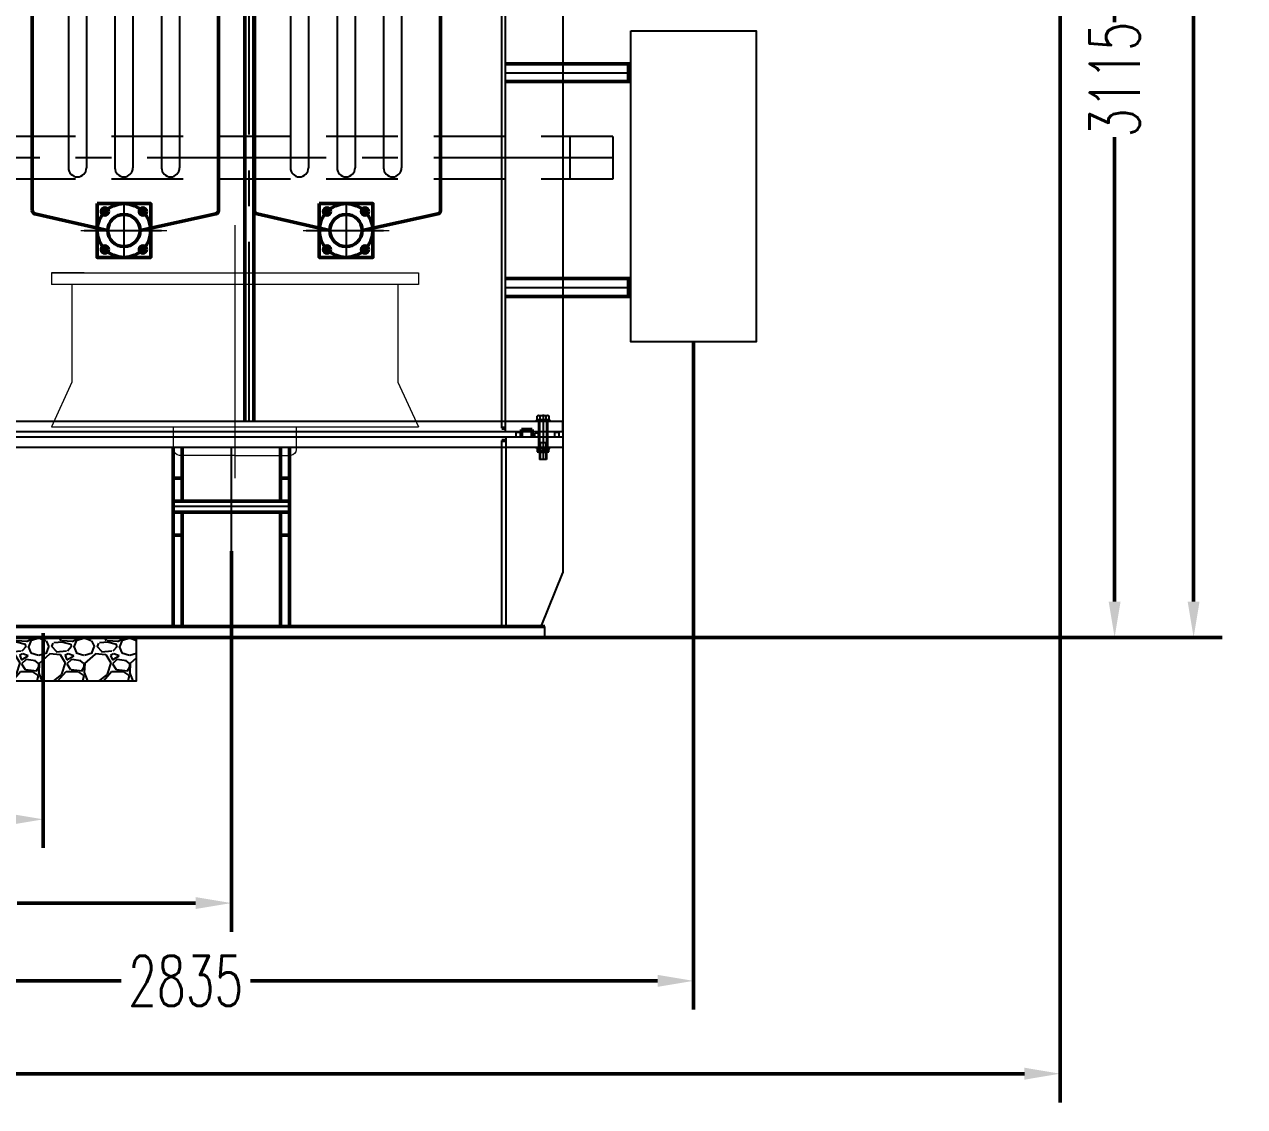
# Model space of a CAD drawing. Header units: millimetres. Extents: x -1000 to 22760, y -400 to 16400.
# Drawn here: x 4916 to 8323, y 7330 to 10352 of the extents above; entities that cross this region are included whole.
import ezdxf

# ---------------------------------------------------------------- set-up
doc = ezdxf.new("R2010")
doc.units = ezdxf.units.MM
doc.header["$LTSCALE"] = 400
for name, pattern in [('AM_ISO08W050', [18, 12, -1.5, 3, -1.5]), ('CENTER', [2, 1.25, -0.25, 0.25, -0.25]), ('DASHED', [0.75, 0.5, -0.25])]:
    doc.linetypes.add(name, pattern=pattern)
for name, color, linetype, lineweight in [('0粗实线层', 7, 'Continuous', 50), ('1虚线层', 5, 'DASHED', 25), ('2中心线层', 1, 'CENTER', 25), ('4细实线层', 2, 'Continuous', 25), ('AM_7', 4, 'AM_ISO08W050', 25)]:
    doc.layers.add(name, color=color, linetype=linetype, lineweight=lineweight)
for name, color, linetype in [('1轮廓实线层', 7, 'Continuous'), ('2细线层', 4, 'Continuous'), ('3中心线层', 1, 'CENTER'), ('4虚线层', 6, 'DASHED'), ('5剖面线层', 2, 'Continuous')]:
    doc.layers.add(name, color=color, linetype=linetype)
doc.styles.add('TH_GBDIM', font='txt.shx', dxfattribs={"width": 0.67, "bigfont": 'hztxt.shx'})
doc.dimstyles.new('TH_GBDIM', dxfattribs={"dimscale": 40, "dimtxt": 3.5, "dimasz": 2.5, "dimexe": 2, "dimexo": 0, "dimgap": 1.5, "dimtad": 0, "dimtoh": 1, "dimdec": 1, "dimdsep": 46, "dimtxsty": 'TH_GBDIM', "dimcen": 2.5, "dimclrd": 3, "dimclre": 3, "dimclrt": 6, "dimadec": 0, "dimazin": 2, "dimtfac": 0.714286, "dimtdec": 1, "dimtmove": 0, "dimatfit": 3, "dimfxl": 0, "dimtzin": 0, "dimlwd": -1, "dimlwe": -1, "dimarcsym": 0})
pattern_1 = [(135, (6714.2268, 9256.547), (2.245064, 2.245064), [])]
pattern_2 = [(225, (6714.2268, 9158.6612), (2.245064, -2.245064), [])]

# ---------------------------------------------------------------- blocks, each defined once
blk = doc.blocks.new('片散1')
at = {"color": 0}
for points in [[(-2599.6, 7530.9), (-2449.6, 7530.9), (-2449.6, 7380.9), (-2599.6, 7380.9), (-2599.6, 7530.9)], [(-2599.6, 5730.9), (-2449.6, 5730.9), (-2449.6, 5580.9), (-2599.6, 5580.9), (-2599.6, 5730.9)]]:
    blk.add_lwpolyline(points, dxfattribs=at)
at = {"color": 1}
for centre in [(-2524.6, 7455.9), (-2524.6, 5655.9)]:
    blk.add_circle(centre, 75, dxfattribs=at)
at = {"color": 0}
for centre in [(-2524.6, 7455.9), (-2524.6, 5655.9)]:
    blk.add_circle(centre, 45, dxfattribs=at)
at = {"layer": '0粗实线层'}
for p, q in [((-2773, 7369.6), (-2569.6, 7455.9)), ((-2479.6, 7455.9), (-2268.2, 7369.4)), ((-2780.5, 7359.9), (-2780.5, 5711.9)), ((-2260.5, 7359.7), (-2260.5, 5712.1)), ((-2773, 5702.2), (-2569.6, 5655.9)), ((-2479.6, 5655.9), (-2268.2, 5702.4))]:
    blk.add_line(p, q, dxfattribs=at)
at = {"layer": '0粗实线层', "color": 0}
for centre in [(-2577.7, 7508.9), (-2471.6, 7508.9), (-2577.7, 7402.9), (-2471.6, 7402.9), (-2577.7, 5708.9), (-2471.6, 5708.9), (-2577.7, 5602.9), (-2471.6, 5602.9)]:
    blk.add_circle(centre, 10, dxfattribs=at)
at = {"layer": '0粗实线层'}
for centre in [(-2524.6, 7455.9), (-2524.6, 5655.9)]:
    blk.add_circle(centre, 45, dxfattribs=at)
at = {"layer": '0粗实线层', "linetype": 'ByBlock', "lineweight": 0}
blk.add_circle((-2524.6, 5655.9), 45, dxfattribs=at)
blk.add_circle((-2524.6, 5655.9), 45, dxfattribs=at)
at = {"layer": '0粗实线层', "lineweight": 0}
blk.add_circle((-2524.6, 5655.9), 45, dxfattribs=at)
at = {"layer": '0粗实线层'}
for centre, start, end in [((-2770.5, 7359.9), 104.1639, 180), ((-2770.5, 7359.9), 104.1639, 180), ((-2270.5, 7359.7), 0, 76.3462), ((-2770.5, 5711.9), 180, 255.8361), ((-2770.5, 5711.9), 180, 255.8361), ((-2270.5, 5712.1), 283.6538, 0.0003)]:
    blk.add_arc(centre, 10, start, end, dxfattribs=at)
at = {"layer": '2中心线层'}
for p, q in [((-2524.6, 7530.9), (-2524.6, 7380.9)), ((-2599.6, 7455.9), (-2449.6, 7455.9)), ((-2524.6, 5730.9), (-2524.6, 5580.9)), ((-2635.5, 5655.9), (-2419.7, 5655.9)), ((-2599.6, 5655.9), (-2449.6, 5655.9))]:
    blk.add_line(p, q, dxfattribs=at)
at = {"layer": '2中心线层', "color": 1}
for p, q in [((-2586.1, 7517.4), (-2569.2, 7500.4)), ((-2463.1, 7517.4), (-2480.1, 7500.4)), ((-2586.1, 7394.4), (-2569.2, 7411.4)), ((-2463.1, 7394.4), (-2480.1, 7411.4)), ((-2586.1, 5717.4), (-2569.2, 5700.4)), ((-2463.1, 5717.4), (-2480.1, 5700.4)), ((-2586.1, 5594.4), (-2569.2, 5611.4)), ((-2463.1, 5594.4), (-2480.1, 5611.4))]:
    blk.add_line(p, q, dxfattribs=at)
at = {"layer": '2中心线层', "lineweight": 0}
blk.add_line((-2644.6, 5655.9), (-2404.6, 5655.9), dxfattribs=at)
at = {"layer": '3中心线层', "lineweight": 0}
blk.add_line((-2424.6, 7455.9), (-2624.6, 7455.9), dxfattribs=at)
at = {"layer": '3中心线层', "color": 1, "lineweight": 0}
blk.add_line((-2644.6, 5655.9), (-2404.6, 5655.9), dxfattribs=at)
blk.add_line((-2644.6, 5655.9), (-2404.6, 5655.9), dxfattribs=at)
blk.add_line((-2644.6, 5655.9), (-2404.6, 5655.9), dxfattribs=at)
at = {"layer": '4细实线层', "ltscale": 3}
for p, q in [((-2679.8, 7280.9), (-2679.8, 5830.9)), ((-2629.4, 7280.9), (-2629.4, 5830.9)), ((-2549.8, 7280.9), (-2549.8, 5830.9)), ((-2499.4, 7280.9), (-2499.4, 5830.9)), ((-2419.8, 7280.9), (-2419.8, 5830.9)), ((-2369.4, 7280.9), (-2369.4, 5830.9))]:
    blk.add_line(p, q, dxfattribs=at)
for centre, start, end in [((-2654.6, 7280.9), 0, 180), ((-2524.6, 7280.9), 0, 180), ((-2394.6, 7280.9), 0, 180), ((-2654.6, 5830.9), 180, 0), ((-2524.6, 5830.9), 180, 0), ((-2394.6, 5830.9), 180, 0)]:
    blk.add_arc(centre, 25.2, start, end, dxfattribs=at)
blk = doc.blocks.new('风机')
at = {"lineweight": 0}
for p, q in [((-512.5, -85), (-512.5, -117.5)), ((512.5, -85), (-512.5, -85)), ((421, -85), (512.5, -85)), ((512.5, -85), (512.5, -117.5)), ((-512.5, -117.5), (512.5, -117.5)), ((-455, -117.5), (-455, -390.2)), ((455, -117.5), (455, -390.2)), ((-455, -390.2), (-512.5, -515)), ((455, -390.2), (512.5, -515)), ((512.5, -515), (-512.5, -515)), ((-171.3, -578.8), (-171.3, -515)), ((171.3, -578.8), (171.3, -515)), ((0, -595), (-155, -595)), ((0, -595), (155, -595))]:
    blk.add_line(p, q, dxfattribs=at)
for centre, start, end in [((-155, -578.8), 180, 270), ((155, -578.8), 270, 0)]:
    blk.add_arc(centre, 16.2, start, end, dxfattribs=at)
at = {"layer": 'AM_7', "color": 1, "lineweight": 0}
blk.add_line((0, 47.9), (0, -658.4), dxfattribs=at)
blk = doc.blocks.new('*D205')
at = {"layer": '0粗实线层', "color": 3}
for p, q in [((3949, 8709.6), (3949, 8052.6)), ((4969, 8652.7), (4969, 8052.6)), ((4049, 8132.6), (4291.1, 8132.6)), ((4869, 8132.6), (4627, 8132.6))]:
    blk.add_line(p, q, dxfattribs=at)
for points in [[(4049, 8149.2), (4049, 8115.9), (3949, 8132.6)], [(4869, 8149.2), (4869, 8115.9), (4969, 8132.6)]]:
    blk.add_solid(points, dxfattribs=at)
at = {"layer": 'Defpoints', "color": 0}
for p in [(3949, 8709.6), (4969, 8652.7), (4969, 8132.6)]:
    blk.add_point(p, dxfattribs=at)
at = {"layer": '0粗实线层', "color": 6, "insert": (4459, 8132.6), "char_height": 140, "attachment_point": 5, "style": 'TH_GBDIM'}
blk.add_mtext('1020', dxfattribs=at)
blk = doc.blocks.new('*D209')
at = {"layer": '0粗实线层', "color": 3}
for p, q in [((5494, 8881), (5494, 7818.7)), ((3949, 8817.2), (3949, 7818.7)), ((4049, 7898.7), (4547, 7898.7)), ((5394, 7898.7), (4896, 7898.7))]:
    blk.add_line(p, q, dxfattribs=at)
for points in [[(4049, 7915.4), (4049, 7882.1), (3949, 7898.7)], [(5394, 7915.4), (5394, 7882.1), (5494, 7898.7)]]:
    blk.add_solid(points, dxfattribs=at)
at = {"layer": 'Defpoints', "color": 0}
for p in [(5494, 8881), (3949, 8817.2), (5494, 7898.7)]:
    blk.add_point(p, dxfattribs=at)
at = {"layer": '0粗实线层', "color": 6, "insert": (4721.5, 7898.7), "char_height": 140, "attachment_point": 5, "style": 'TH_GBDIM'}
blk.add_mtext('1545', dxfattribs=at)
blk = doc.blocks.new('*D212')
at = {"layer": '0粗实线层', "color": 3}
for p, q in [((7808, 13841.6), (7808, 7342.3)), ((20557.9, 12055.6), (21920.6, 12055.6)), ((21840.6, 11955.6), (21840.6, 10522.6)), ((21840.6, 8740.7), (21840.6, 10173.6)), ((343, 8644.3), (343, 7342.3)), ((19489.9, 8640.7), (21920.6, 8640.7)), ((443, 7422.3), (3812.1, 7422.3)), ((7708, 7422.3), (4179.9, 7422.3))]:
    blk.add_line(p, q, dxfattribs=at)
for points in [[(21823.9, 11955.6), (21857.2, 11955.6), (21840.6, 12055.6)], [(21823.9, 8740.7), (21857.2, 8740.7), (21840.6, 8640.7)], [(443, 7439), (443, 7405.6), (343, 7422.3)], [(7708, 7439), (7708, 7405.6), (7808, 7422.3)]]:
    blk.add_solid(points, dxfattribs=at)
at = {"layer": 'Defpoints', "color": 0}
for p in [(7808, 13841.6), (20557.9, 12055.6), (343, 8644.3), (19489.9, 8640.7), (21840.6, 8640.7), (7808, 7422.3)]:
    blk.add_point(p, dxfattribs=at)
at = {"layer": '0粗实线层', "color": 6, "insert": (21840.6, 10348.1), "char_height": 140, "attachment_point": 5, "rotation": 90, "style": 'TH_GBDIM'}
blk.add_mtext('3415', dxfattribs=at)
at = {"layer": '0粗实线层', "color": 6, "insert": (3996, 7422.3), "char_height": 140, "attachment_point": 5, "style": 'TH_GBDIM'}
blk.add_mtext('7465', dxfattribs=at)
blk = doc.blocks.new('*D213')
at = {"layer": '0粗实线层', "color": 3}
for p, q in [((6784, 9465.7), (6784, 7601.5)), ((3949, 8817.2), (3949, 7601.5)), ((4049, 7681.5), (5186.2, 7681.5)), ((6684, 7681.5), (5546.9, 7681.5))]:
    blk.add_line(p, q, dxfattribs=at)
for points in [[(4049, 7698.2), (4049, 7664.8), (3949, 7681.5)], [(6684, 7698.2), (6684, 7664.8), (6784, 7681.5)]]:
    blk.add_solid(points, dxfattribs=at)
at = {"layer": 'Defpoints', "color": 0}
for p in [(6784, 9465.7), (3949, 8817.2), (6784, 7681.5)]:
    blk.add_point(p, dxfattribs=at)
at = {"layer": '0粗实线层', "color": 6, "insert": (5366.5, 7681.5), "char_height": 140, "attachment_point": 5, "style": 'TH_GBDIM'}
blk.add_mtext('2835', dxfattribs=at)
blk = doc.blocks.new('*D214')
at = {"layer": '0粗实线层', "color": 3}
for p, q in [((19338, 12091.6), (19338, 12868.2)), ((20557.9, 12055.6), (20557.9, 12868.2)), ((19438, 12788.2), (19780.1, 12788.2)), ((20457.9, 12788.2), (20115.9, 12788.2)), ((6559.7, 11755.6), (8039.7, 11755.6)), ((7959.7, 11655.6), (7959.7, 10358.6)), ((7959.7, 8740.7), (7959.7, 10037.7)), ((6270.7, 8640.7), (8039.7, 8640.7))]:
    blk.add_line(p, q, dxfattribs=at)
for points in [[(19438, 12804.9), (19438, 12771.5), (19338, 12788.2)], [(20457.9, 12804.9), (20457.9, 12771.5), (20557.9, 12788.2)], [(7943, 11655.6), (7976.3, 11655.6), (7959.7, 11755.6)], [(7943, 8740.7), (7976.3, 8740.7), (7959.7, 8640.7)]]:
    blk.add_solid(points, dxfattribs=at)
at = {"layer": 'Defpoints', "color": 0}
for p in [(20557.9, 12788.2), (19338, 12091.6), (20557.9, 12055.6), (6559.7, 11755.6), (6270.7, 8640.7), (7959.7, 8640.7)]:
    blk.add_point(p, dxfattribs=at)
at = {"layer": '0粗实线层', "color": 6, "insert": (19948, 12788.2), "char_height": 140, "attachment_point": 5, "style": 'TH_GBDIM'}
blk.add_mtext('1220', dxfattribs=at)
at = {"layer": '0粗实线层', "color": 6, "insert": (7959.7, 10198.1), "char_height": 140, "attachment_point": 5, "rotation": 90, "style": 'TH_GBDIM'}
blk.add_mtext('3115', dxfattribs=at)
blk = doc.blocks.new('*D215')
at = {"layer": '0粗实线层', "color": 3}
for p, q in [((7175.7, 14510.6), (8260.2, 14510.6)), ((8180.2, 14410.6), (8180.2, 11752.9)), ((8180.2, 8740.7), (8180.2, 11398.4)), ((6270.7, 8640.7), (8260.2, 8640.7))]:
    blk.add_line(p, q, dxfattribs=at)
for points in [[(8163.5, 14410.6), (8196.8, 14410.6), (8180.2, 14510.6)], [(8163.5, 8740.7), (8196.8, 8740.7), (8180.2, 8640.7)]]:
    blk.add_solid(points, dxfattribs=at)
at = {"layer": 'Defpoints', "color": 0}
for p in [(7175.7, 14510.6), (8180.2, 14510.6), (6270.7, 8640.7)]:
    blk.add_point(p, dxfattribs=at)
at = {"layer": '0粗实线层', "color": 6, "insert": (8180.2, 11575.6), "char_height": 140, "attachment_point": 5, "rotation": 90, "style": 'TH_GBDIM'}
blk.add_mtext('5870', dxfattribs=at)

msp = doc.modelspace()

# ---------------------------------------------------------------- hatches: boundary and pattern name
at = {"layer": '4细实线层'}
h = msp.add_hatch(dxfattribs=at)
h.set_pattern_fill('GRAVEL', color=256, scale=5, style=0)
h.set_pattern_definition([(228.0128, (1998.834, 4422.907), (-1016.000863, -1143.001404), [17.086, -1691.525]), (184.9697, (1987.4036, 4410.207), (1524.0024653, 126.999104), [29.3203, -2902.7]), (132.5104, (1958.1936, 4407.667), (1269.999076, -1397.001365), [20.674, -2046.735]), (267.2737, (1908.6636, 4375.917), (126.9994485, 2539.999183), [26.7003, -2643.32]), (292.8337, (1907.3936, 4349.247), (-635.001803, 1524.0008665), [26.1817, -2591.99]), (357.2737, (1917.5536, 4325.117), (-2539.999183, 126.9994485), [26.7003, -2643.32]), (37.6942, (1944.2236, 4323.847), (-1651.001043, -1269.998868), [35.3097, -3495.655]), (72.2553, (1972.1636, 4345.437), (889.0017783, 2794.0008103), [33.336, -3300.265]), (121.4296, (1982.3236, 4377.187), (-1016.000262, 1650.998058), [26.7906, -2652.275]), (175.2364, (1968.354, 4400.047), (1396.998903, -126.998808), [30.5856, -1498.695]), (222.3974, (1937.8736, 4402.587), (-1524.000046, -1396.9981825), [39.5539, -3915.84]), (138.8141, (2034.394, 4374.647), (-888.999434, 761.998828), [13.5002, -1336.53]), (171.4692, (2024.2336, 4383.537), (1650.99748, -254.00064), [25.684, -2542.73]), (225, (1998.83, 4387.35), (-3e-14, -126.9999), [17.9605, -161.6445]), (203.1986, (1989.944, 4402.587), (635.00214, 254.001114), [9.672, -957.53]), (291.8014, (1981.054, 4398.777), (-127.00009, 381.00025), [13.6783, -670.24]), (30.9638, (1986.134, 4386.077), (380.9996, 254.0002), [22.216, -718.315]), (161.5651, (2005.184, 4397.507), (254.00012, -126.9998), [16.0644, -385.545]), (16.3895, (1907.3936, 4398.777), (1270.000701, 380.9992075), [22.5044, -2227.94]), (70.3462, (1928.984, 4405.127), (-507.998584, -1396.998024), [18.88, -1869.11]), (293.1986, (2005.184, 4422.907), (-254.001114, 635.00214), [19.344, -947.86]), (343.6105, (2012.8036, 4405.127), (-1270.000701, 380.9992075), [22.5044, -2227.94]), (339.444, (1907.394, 4320.037), (-635.00079, 253.99969), [21.7018, -1063.385]), (294.7751, (1927.714, 4312.417), (-634.99852, 1396.999351), [18.1836, -1800.18]), (66.8014, (2006.454, 4295.907), (254.001114, 635.00214), [19.344, -947.86]), (17.354, (2014.0736, 4313.687), (-1651.000089, -507.999234), [21.2891, -2107.62]), (69.444, (1944.224, 4295.907), (-253.99969, -635.00079), [10.851, -1074.24]), (101.3099, (1998.834, 4295.907), (-126.99937, 507.99837), [6.4757, -641.1]), (165.9638, (1997.564, 4302.257), (381.00027, -126.99978), [26.1817, -497.4525]), (186.009, (1972.1636, 4308.607), (1269.998127, 126.9997034), [24.2633, -2402.07]), (303.6901, (1986.134, 4374.647), (-127.00004, 253.99975), [18.3162, -439.589]), (353.1572, (1996.2936, 4359.407), (2159.000893, -254.0011376), [31.9779, -3165.8]), (60.9454, (2028.044, 4355.597), (-507.998818, -888.99788), [13.0754, -1294.47]), (90, (2034.39, 4367.03), (-127, 127), [7.62, -119.38]), (120.2564, (1969.624, 4312.417), (507.998923, -888.999552), [17.6434, -1746.695]), (48.0128, (1960.734, 4327.657), (1016.000863, 1143.001404), [34.1722, -1674.44]), (0, (1983.59, 4353.06), (127, 127), [33.02, -93.98]), (325.3048, (2016.6136, 4353.057), (-1269.9978, 889.000085), [20.0805, -1987.965]), (254.0546, (2033.124, 4341.627), (-127.000324, -508.00121), [18.4915, -906.085]), (207.646, (2028.0436, 4323.847), (-2412.9991525, -1270.000799), [30.1073, -2980.625]), (175.4261, (2001.3736, 4309.877), (-1651.00038, 126.9993856), [31.8514, -3153.29]), (175.4261, (2001.3736, 4309.877), (-1651.00038, 126.9993856), [31.8514, -3153.29])])
h.paths.add_polyline_path([(5229.044, 8640.662), (4969.044, 8640.662), (4709.044, 8640.662), (4709.044, 8519.68), (5229.044, 8519.68)])
at = {"layer": '5剖面线层'}
h = msp.add_hatch(dxfattribs=at)
h.set_pattern_fill('ANSI31', color=256, style=0)
h.set_pattern_definition(pattern_1)
h.paths.add_polyline_path([(6345.544, 9246.839), (6346.294, 9247.589), (6353.544, 9247.589), (6353.544, 9244.589), (6345.544, 9244.589)])
h = msp.add_hatch(dxfattribs=at)
h.set_pattern_fill('ANSI31', color=256, style=0)
h.set_pattern_definition(pattern_1)
h.paths.add_polyline_path([(6374.544, 9247.589), (6381.794, 9247.589), (6382.544, 9246.839), (6382.544, 9244.589), (6374.544, 9244.589)])
h = msp.add_hatch(dxfattribs=at)
h.set_pattern_fill('ANSI31', color=256, style=0)
h.set_pattern_definition(pattern_2)
h.paths.add_polyline_path([(6345.544, 9168.369), (6346.294, 9167.619), (6353.544, 9167.619), (6353.544, 9170.619), (6345.544, 9170.619)])
h = msp.add_hatch(dxfattribs=at)
h.set_pattern_fill('ANSI31', color=256, style=0)
h.set_pattern_definition(pattern_2)
h.paths.add_polyline_path([(6374.544, 9167.619), (6381.794, 9167.619), (6382.544, 9168.369), (6382.544, 9170.619), (6374.544, 9170.619)])

# ---------------------------------------------------------------- linework, layer by layer
at = {"color": 6}
for p, q in [((6249.037, 9224.62), (6249.044, 11730.658)), ((6249.035, 8670.662), (6249.037, 9190.619))]:
    msp.add_line(p, q, dxfattribs=at)
for p, q in [((6259.037, 9214.62), (6259.044, 11730.658)), ((6419.044, 11524.611), (6419.033, 8820.689)), ((869.042, 9244.589), (6419.035, 9244.607)), ((6345.544, 9246.839), (6346.294, 9247.589)), ((6345.544, 9244.589), (6345.544, 9246.839)), ((6353.544, 9244.589), (6345.544, 9244.589)), ((6346.294, 9247.589), (6353.544, 9247.589)), ((6353.544, 9247.589), (6353.544, 9244.589)), ((6374.544, 9244.589), (6374.544, 9247.589)), ((6374.544, 9247.589), (6381.794, 9247.589)), ((6382.544, 9244.589), (6374.544, 9244.589)), ((6381.794, 9247.589), (6382.544, 9246.839)), ((6382.544, 9246.839), (6382.544, 9244.589)), ((6419.035, 9214.619), (6419.035, 9244.589)), ((6419.035, 9214.619), (869.042, 9214.638)), ((869.042, 9200.619), (6419.035, 9200.619)), ((6261.054, 9170.619), (6261.054, 9200.619)), ((6301.054, 9212.619), (6289.054, 9212.619)), ((6289.054, 9200.619), (6289.054, 9212.619)), ((6301.054, 9200.619), (6301.054, 9212.619)), ((6351.054, 9210.619), (6341.054, 9210.619)), ((6341.054, 9200.619), (6341.054, 9210.619)), ((6351.054, 9200.619), (6351.054, 9210.619)), ((6397.054, 9200.619), (6397.054, 9212.619)), ((6409.054, 9212.619), (6397.054, 9212.619)), ((6409.054, 9200.619), (6409.054, 9212.619)), ((6419.035, 9170.619), (869.042, 9170.619)), ((6261.053, 8670.662), (6261.054, 9190.619)), ((6345.544, 9170.619), (6345.544, 9168.369)), ((6353.544, 9170.619), (6345.544, 9170.619)), ((6345.544, 9168.369), (6346.294, 9167.619)), ((6346.294, 9167.619), (6353.544, 9167.619)), ((6347.569, 9166.869), (6347.569, 9158.369)), ((6348.944, 9166.619), (6348.944, 9164.119)), ((6376.4, 9167.619), (6351.687, 9167.619)), ((6353.544, 9167.619), (6353.544, 9170.619)), ((6355.806, 9166.869), (6355.806, 9158.369)), ((6372.281, 9166.869), (6372.281, 9158.369)), ((6374.544, 9170.619), (6374.544, 9167.619)), ((6382.544, 9170.619), (6374.544, 9170.619)), ((6374.544, 9167.619), (6381.794, 9167.619)), ((6380.519, 9158.369), (6380.519, 9166.869)), ((6381.794, 9167.619), (6382.544, 9168.369)), ((6382.544, 9168.369), (6382.544, 9170.619)), ((6351.687, 9157.619), (6376.4, 9157.619)), ((6359.035, 8670.692), (6419.033, 8820.689)), ((6369.035, 8640.662), (6369.035, 8670.696)), ((6369.035, 8640.665), (6369.035, 8670.665))]:
    msp.add_line(p, q)
at = {"color": 5}
for p, q in [((6352.044, 9168.619), (6352.044, 9246.589)), ((6376.044, 9246.589), (6376.044, 9168.619))]:
    msp.add_line(p, q, dxfattribs=at)
at = {"color": 1}
msp.add_line((6364.044, 9263.267), (6364.044, 9244.558), dxfattribs=at)
at = {"color": 1, "linetype": 'CENTER'}
for p, q in [((5494.035, 8670.662), (5494.035, 9170.619)), ((5656.535, 9005.619), (5331.535, 9005.619))]:
    msp.add_line(p, q, dxfattribs=at)
msp.add_lwpolyline([(6609.019, 10333.873), (6959.057, 10333.873), (6959.057, 9465.688), (6609.019, 9465.688)], close=True)
msp.add_lwpolyline([(4969.044, 8640.662), (4709.044, 8640.662), (4709.044, 8519.68), (5229.044, 8519.68), (5229.044, 8640.662), (4969.044, 8640.662)])
for centre, radius, start, end in [((6351.687, 9155.935), 11.684, 69.359704, 110.640296), ((6364.044, 9122.007), 45.613, 79.595464, 100.404536), ((6376.4, 9155.935), 11.684, 69.359704, 110.640296), ((6351.687, 9169.304), 11.684, 249.359704, 290.640296), ((6364.044, 9203.232), 45.613, 259.595464, 280.404536), ((6376.4, 9169.304), 11.684, 249.359704, 290.640296)]:
    msp.add_arc(centre, radius, start, end)
at = {"layer": '0粗实线层'}
for p, q in [((5531.535, 9244.592), (5531.535, 11730.658)), ((5556.535, 9244.591), (5556.535, 11730.658)), ((6259.04, 10242.396), (6609.019, 10242.396)), ((6603.019, 10242.396), (6603.019, 10192.396)), ((6259.04, 10192.396), (6609.019, 10192.396)), ((6259.038, 9642.396), (6609.019, 9642.396)), ((6603.019, 9642.396), (6603.019, 9592.396)), ((6259.038, 9592.396), (6609.019, 9592.396)), ((6304.054, 9200.651), (6304.054, 9220.651)), ((6304.054, 9220.651), (6334.054, 9220.651)), ((6334.054, 9220.651), (6334.054, 9200.651)), ((6369.035, 8670.662), (919.045, 8670.662)), ((6369.035, 8640.662), (919.045, 8640.662))]:
    msp.add_line(p, q, dxfattribs=at)
at = {"layer": '0粗实线层', "color": 4}
for p, q in [((6259.045, 9224.62), (6249.037, 9224.62)), ((6261.045, 9190.619), (6249.037, 9190.619))]:
    msp.add_line(p, q, dxfattribs=at)
at = {"layer": '0粗实线层', "color": 0}
for p, q in [((5331.535, 8670.662), (5331.535, 9170.619)), ((5356.535, 9170.619), (5356.535, 9020.619)), ((5631.535, 9170.619), (5631.535, 9020.619)), ((5656.535, 8670.662), (5656.535, 9170.619)), ((5331.535, 9085.584), (5356.535, 9085.584)), ((5656.535, 9085.584), (5631.535, 9085.584)), ((5656.535, 9020.619), (5331.535, 9020.619)), ((5656.535, 8990.619), (5331.535, 8990.619)), ((5356.535, 8990.619), (5356.535, 8670.662)), ((5631.535, 8990.619), (5631.535, 8670.662)), ((5331.535, 8925.655), (5356.535, 8925.655)), ((5656.535, 8925.655), (5631.535, 8925.655))]:
    msp.add_line(p, q, dxfattribs=at)
at = {"layer": '1虚线层'}
for p, q in [((6559.038, 10039.614), (1106.182, 10039.614)), ((6439.038, 10039.614), (6439.038, 9919.614)), ((6559.038, 10039.614), (6559.038, 9919.614)), ((6559.038, 9919.614), (1106.182, 9919.614))]:
    msp.add_line(p, q, dxfattribs=at)
at = {"layer": '1轮廓实线层'}
for p, q in [((6346.294, 9247.589), (6345.544, 9246.839)), ((6345.544, 9246.839), (6345.544, 9244.589)), ((6364.044, 9247.589), (6346.294, 9247.589)), ((6347.279, 9247.589), (6347.279, 9258.214)), ((6380.809, 9247.589), (6347.279, 9247.589)), ((6351.47, 9260.089), (6364.044, 9260.089)), ((6353.544, 9247.589), (6353.544, 9244.589)), ((6354.044, 9246.589), (6354.044, 9137.619)), ((6355.661, 9247.589), (6355.661, 9258.214)), ((6364.044, 9260.089), (6376.617, 9260.089)), ((6364.044, 9247.589), (6381.794, 9247.589)), ((6382.544, 9244.589), (6364.044, 9244.589)), ((6372.426, 9247.589), (6372.426, 9258.214)), ((6374.044, 9246.589), (6374.044, 9137.619)), ((6374.544, 9247.589), (6374.544, 9244.589)), ((6380.809, 9247.589), (6380.809, 9258.214)), ((6381.794, 9247.589), (6382.544, 9246.839)), ((6382.544, 9246.839), (6382.544, 9244.589)), ((6345.544, 9170.619), (6364.044, 9170.619)), ((6345.544, 9168.369), (6345.544, 9170.619)), ((6346.294, 9167.619), (6345.544, 9168.369)), ((6364.044, 9167.619), (6346.294, 9167.619)), ((6348.944, 9166.619), (6348.944, 9161.619)), ((6364.044, 9166.619), (6348.944, 9166.619)), ((6353.544, 9167.619), (6353.544, 9170.619)), ((6374.044, 9183.619), (6354.044, 9183.619)), ((6364.044, 9166.619), (6362.704, 9161.619)), ((6382.544, 9170.619), (6364.044, 9170.619)), ((6364.044, 9167.619), (6381.794, 9167.619)), ((6364.044, 9166.619), (6379.144, 9166.619)), ((6365.292, 9161.619), (6366.632, 9166.619)), ((6374.544, 9167.619), (6374.544, 9170.619)), ((6379.144, 9166.619), (6379.144, 9161.619)), ((6381.794, 9167.619), (6382.544, 9168.369)), ((6382.544, 9168.369), (6382.544, 9170.619)), ((6348.944, 9161.619), (6365.292, 9161.619)), ((6374.044, 9137.619), (6354.044, 9137.619)), ((6379.144, 9161.619), (6365.292, 9161.619))]:
    msp.add_line(p, q, dxfattribs=at)
for centre, radius, start, end in [((6351.47, 9254.467), 5.622, 41.79628, 138.20372), ((6364.044, 9240.414), 19.675, 64.783215, 115.216785), ((6376.617, 9254.467), 5.622, 41.79628, 138.20372)]:
    msp.add_arc(centre, radius, start, end, dxfattribs=at)
at = {"layer": '2中心线层'}
for p, q in [((5544.035, 9244.592), (5544.035, 11730.658)), ((6259.04, 10217.396), (6609.019, 10217.396)), ((6559.038, 9979.614), (1106.182, 9979.614)), ((6259.038, 9617.396), (6609.019, 9617.396))]:
    msp.add_line(p, q, dxfattribs=at)
at = {"layer": '2细线层'}
for p, q in [((6356.044, 9183.619), (6356.044, 9137.619)), ((6372.044, 9183.619), (6372.044, 9137.619))]:
    msp.add_line(p, q, dxfattribs=at)
at = {"layer": '3中心线层'}
for p, q in [((6364.044, 9251.705), (6364.044, 9137.619)), ((6364.044, 9165.534), (6364.044, 9172.431)), ((6364.044, 9168.716), (6364.044, 9159.524)), ((6364.044, 9167.619), (6364.044, 9157.619))]:
    msp.add_line(p, q, dxfattribs=at)
at = {"layer": '4虚线层'}
for p, q in [((6353.944, 9166.619), (6353.944, 9161.619)), ((6374.144, 9166.619), (6374.144, 9161.619))]:
    msp.add_line(p, q, dxfattribs=at)

# ---------------------------------------------------------------- block references
at = {"xscale": -1}
msp.add_blockref('风机', (5504.044, 9743.83), dxfattribs=at)
at = {"layer": '0粗实线层', "ltscale": 8}
for p in [(7718.666, 4120.756), (8338.666, 4120.756)]:
    msp.add_blockref('片散1', p, dxfattribs=at)

# ---------------------------------------------------------------- dimensions: what is measured, and where the dimension line sits
at = {"layer": '0粗实线层'}
for base, p1, p2, picture, middle in [((8180.151, 14510.63), (6270.748, 8640.662), (7175.657, 14510.63), '*D215', (8180.151, 11575.646)), ((7959.672, 8640.662), (6559.679, 11755.628), (6270.748, 8640.662), '*D214', (7959.672, 10198.145))]:
    dim = msp.add_linear_dim(base=base, p1=p1, p2=p2, angle=90, dimstyle='TH_GBDIM', dxfattribs=at)
    dim.commit()
    dim.dimension.update_dxf_attribs({"geometry": picture, "text_midpoint": middle})
dim = msp.add_linear_dim(base=(7808.013, 7422.288), p1=(343.044, 8644.308), p2=(7808.013, 13841.626), dimstyle='TH_GBDIM', dxfattribs=at)
dim.commit()
dim.dimension.update_dxf_attribs({"geometry": '*D212', "text_midpoint": (3996.021, 7422.288), "dimtype": 160})
dim = msp.add_linear_dim(base=(21840.562, 8640.662), p1=(20557.94, 12055.587), p2=(19489.938, 8640.662), angle=90, dimstyle='TH_GBDIM', override={"dimdec": 0}, dxfattribs=at)
dim.commit()
dim.dimension.update_dxf_attribs({"geometry": '*D212', "text_midpoint": (21840.562, 10348.125), "dimtype": 160})
for base, p1, p2, picture, middle in [((20557.94, 12788.197), (19337.982, 12091.621), (20557.94, 12055.587), '*D214', (19947.961, 12788.197)), ((6784.038, 7681.488), (3949.044, 8817.25), (6784.038, 9465.688), '*D213', (5366.541, 7681.488)), ((5494.035, 7898.731), (3949.044, 8817.25), (5494.035, 8881.042), '*D209', (4721.54, 7898.731)), ((4969.044, 8132.58), (3949.044, 8709.552), (4969.044, 8652.723), '*D205', (4459.044, 8132.58))]:
    dim = msp.add_linear_dim(base=base, p1=p1, p2=p2, dimstyle='TH_GBDIM', dxfattribs=at)
    dim.commit()
    dim.dimension.update_dxf_attribs({"geometry": picture, "text_midpoint": middle})

doc.saveas('drawing.dxf')
